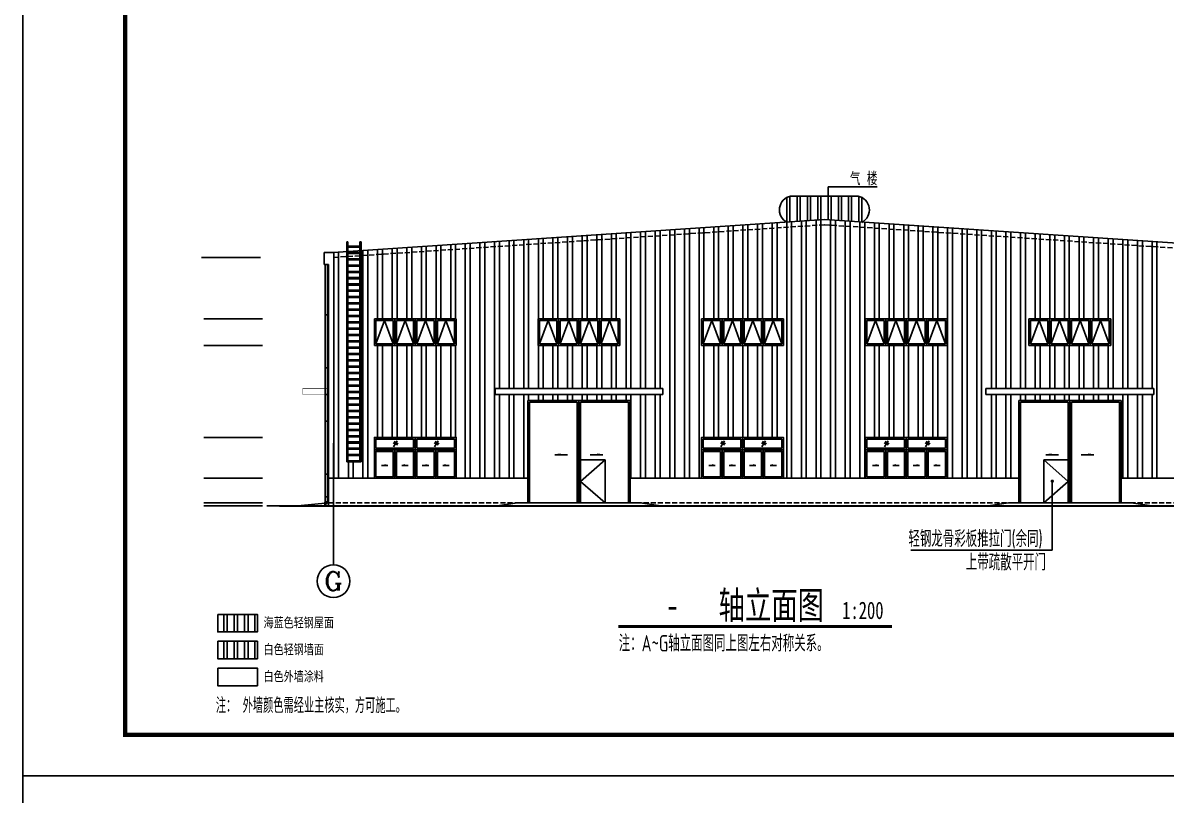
# Model space of a CAD drawing. Extents: x -266287 to 275962, y -324567 to 363765.
# Drawn here: x -220365 to -164476, y -241517 to -203758 of the extents above; entities that cross this region are included whole.
import ezdxf
from ezdxf.enums import TextEntityAlignment as Align

# ---------------------------------------------------------------- set-up
doc = ezdxf.new("R2010")
doc.units = 0
doc.header["$LTSCALE"] = 1000
doc.linetypes.add('DASH', pattern=[0.35, 0.25, -0.1])
doc.layers.get('0').update_dxf_attribs({"linetype": 'CONTINUOUS'})
for name, color, linetype in [('AXIS', 3, 'CONTINUOUS'), ('AXIS_TEXT', 7, 'CONTINUOUS'), ('DIM_ELEV', 3, 'CONTINUOUS'), ('DIM_LEAD', 3, 'CONTINUOUS'), ('DIM_SYMB', 3, 'CONTINUOUS'), ('E_WINDOW', 4, 'CONTINUOUS'), ('Elevation', 41, 'CONTINUOUS'), ('PUB_TEXT', 7, 'CONTINUOUS'), ('PUB_TITLE', 4, 'CONTINUOUS'), ('TK1', 225, 'CONTINUOUS'), ('WALL', 9, 'CONTINUOUS'), ('WINDOW', 4, 'CONTINUOUS'), ('WINDOW_TEXT', 7, 'CONTINUOUS')]:
    doc.layers.add(name, color=color, linetype=linetype)
doc.styles.add('-黑体', font='simhei.ttf', dxfattribs={"width": 0.8})
doc.styles.add('_TCH_AXIS', font='COMPLEX', dxfattribs={"bigfont": 'GBCBIG'})
doc.styles.add('ht', font='simhei.ttf')
doc.styles.get("Standard").update_dxf_attribs({"font": 'tssdeng.shx', "width": 0.7, "bigfont": 'hztxt.shx'})
doc.styles.add('TSSD_Num', font='Tssdeng.shx', dxfattribs={"width": 0.7, "bigfont": 'hztxt.shx'})
doc.styles.add('探索者', font='tssdeng.shx', dxfattribs={"width": 0.7, "bigfont": 'tssdchn.shx'})

msp = doc.modelspace()

# ---------------------------------------------------------------- hatches: boundary and pattern name
at = {"ltscale": 0.5}
h = msp.add_hatch(dxfattribs=at)
h.set_pattern_fill('ANSI32', color=5, scale=106.6664, angle=45, style=0)
h.set_pattern_definition([(90, (301012, -354191.7), (-507.99873, 3e-14), []), (90, (301181.3, -354022.4), (-507.99873, 3e-14), [])])
h.paths.add_polyline_path([(-208900.47048, -232677.82093), (-210833.60965, -232677.82093), (-210833.60965, -233536.13602), (-208900.47048, -233536.13602)])
h = msp.add_hatch(dxfattribs=at)
h.set_pattern_fill('ANSI32', scale=106.6664, angle=45, style=0)
h.set_pattern_definition([(90, (301012, -355503.96), (-507.99873, 3e-14), []), (90, (301181.3, -355334.6), (-507.99873, 3e-14), [])])
h.paths.add_polyline_path([(-208900.47048, -233990.06154), (-210833.60965, -233990.06154), (-210833.60965, -234848.37663), (-208900.47048, -234848.37663)])

# ---------------------------------------------------------------- linework, layer by layer
at = {"color": 3}
for p, q in [((-180994.68297, -211769.94803), (-178594.21423, -211769.94803)), ((-180994.68297, -213106.98669), (-180994.68297, -211769.94803)), ((-204534.6145, -225227.12409), (-204534.6145, -214470.86248)), ((-204534.6145, -214470.86248), (-204479.15132, -214470.86248)), ((-204479.15132, -214470.86248), (-204479.2083, -225227.12409)), ((-203884.6145, -214470.86248), (-203884.6145, -225227.12409)), ((-203884.6145, -214470.86248), (-203834.6145, -214470.86248)), ((-203834.6145, -225227.12409), (-203834.6145, -214470.86248)), ((-203834.6145, -225227.12409), (-203834.6145, -214470.86248))]:
    msp.add_line(p, q, dxfattribs=at)
at = {"color": 146}
for p, q in [((-183010.68297, -213512.38205), (-183010.68297, -212280.98632)), ((-182866.68297, -213501.68898), (-182866.68297, -212232.82955)), ((-182506.68297, -213474.95631), (-182506.68297, -212226.61042)), ((-182362.68297, -213464.26324), (-182362.68297, -212226.61042)), ((-182002.68297, -213437.53056), (-182002.68297, -212226.61042)), ((-181858.68297, -213426.8375), (-181858.68297, -212226.61042)), ((-181498.68297, -213390.68753), (-181498.68297, -212226.61042)), ((-181354.68297, -213381.21385), (-181354.68297, -212217.25977)), ((-180994.68297, -213382.16122), (-180994.68297, -212218.19483)), ((-180850.68297, -213391.6349), (-180850.68297, -212227.54548)), ((-180490.68297, -213402.7273), (-180490.68297, -212226.61042)), ((-180346.68297, -213438.59987), (-180346.68297, -212226.61042)), ((-180001.08297, -213464.26324), (-180001.08297, -212226.61042)), ((-179857.08297, -213474.95631), (-179857.08297, -212226.61042)), ((-179497.08297, -213501.68898), (-179497.08297, -212232.82955)), ((-179353.08297, -213512.38205), (-179353.08297, -212280.98632))]:
    msp.add_line(p, q, dxfattribs=at)
for p, q in [((-205197.04681, -214977.58007), (-181181.88297, -213376.56915)), ((-182782.65422, -226033.24081), (-182782.65422, -213483.28723)), ((-182306.40432, -226033.12808), (-182306.40432, -213451.53724)), ((-182068.27922, -226033.07171), (-182068.27922, -213435.66223)), ((-181592.02932, -226032.95898), (-181592.02932, -213403.91224)), ((-181353.90422, -226032.90261), (-181353.90422, -213388.03723)), ((-157166.71913, -214977.58007), (-181181.88297, -213376.56915)), ((-180877.65432, -226032.78988), (-180877.65432, -213396.85106)), ((-180639.52922, -226032.73352), (-180639.52922, -213412.72606)), ((-180163.27932, -226032.62078), (-180163.27932, -213444.47606)), ((-179925.15422, -226032.56442), (-179925.15422, -213460.35106)), ((-179448.90432, -226032.45169), (-179448.90432, -213492.10106)), ((-190878.90432, -221627.27358), (-190878.90432, -214023.03724)), ((-190640.77922, -221627.27358), (-190640.77922, -214007.16223)), ((-190164.52932, -221627.27358), (-190164.52932, -213975.41224)), ((-189926.40422, -221627.27358), (-189926.40422, -213959.53723)), ((-189450.15432, -221627.27358), (-189450.15432, -213927.78724)), ((-189212.02922, -221627.27358), (-189212.02922, -213911.91223)), ((-188735.77932, -226034.64997), (-188735.77932, -213880.16224)), ((-188497.65422, -226034.5936), (-188497.65422, -213864.28723)), ((-188021.40432, -226034.48087), (-188021.40432, -213832.53724)), ((-187783.27922, -226034.4245), (-187783.27922, -213816.66223)), ((-187307.02932, -226034.31177), (-187307.02932, -213784.91224)), ((-187068.90422, -218227.53976), (-187068.90422, -213769.03723)), ((-186592.65432, -218227.53976), (-186592.65432, -213737.28724)), ((-186354.52922, -218227.53976), (-186354.52922, -213721.41223)), ((-185878.27932, -218227.53976), (-185878.27932, -213689.66224)), ((-185640.15422, -218227.53976), (-185640.15422, -213673.78723)), ((-185163.90432, -218227.53976), (-185163.90432, -213642.03724)), ((-184925.77922, -218227.53976), (-184925.77922, -213626.16223)), ((-184449.52932, -218227.53976), (-184449.52932, -213594.41224)), ((-184211.40422, -218227.53976), (-184211.40422, -213578.53723)), ((-183735.15432, -218227.53976), (-183735.15432, -213546.78724)), ((-183497.02922, -218227.53976), (-183497.02922, -213530.91223)), ((-183020.77932, -226033.29718), (-183020.77932, -213499.16224)), ((-179210.77922, -226032.39532), (-179210.77922, -213507.97606)), ((-178734.52932, -218227.53976), (-178734.52932, -213539.72606)), ((-178496.40422, -218227.53976), (-178496.40422, -213555.60106)), ((-178020.15432, -218227.53976), (-178020.15432, -213587.35106)), ((-177782.02922, -218227.53976), (-177782.02922, -213603.22606)), ((-177305.77932, -218227.53976), (-177305.77932, -213634.97606)), ((-177067.65422, -218227.53976), (-177067.65422, -213650.85106)), ((-176591.40432, -218227.53976), (-176591.40432, -213682.60106)), ((-176353.27922, -218227.53976), (-176353.27922, -213698.47606)), ((-175877.02932, -218227.53976), (-175877.02932, -213730.22606)), ((-175638.90422, -218227.53976), (-175638.90422, -213746.10106)), ((-175162.65432, -226031.43709), (-175162.65432, -213777.85106)), ((-174924.52922, -226031.38073), (-174924.52922, -213793.72606)), ((-174448.27932, -226031.268), (-174448.27932, -213825.47606)), ((-174210.15422, -226031.21163), (-174210.15422, -213841.35106)), ((-173733.90432, -226031.0989), (-173733.90432, -213873.10106)), ((-173495.77922, -226031.04253), (-173495.77922, -213888.97606)), ((-173019.52932, -221627.27358), (-173019.52932, -213920.72606)), ((-172781.40422, -221627.27358), (-172781.40422, -213936.60106)), ((-172305.15432, -221627.27358), (-172305.15432, -213968.35106)), ((-172067.02922, -221627.27358), (-172067.02922, -213984.22606)), ((-171590.77932, -221627.27358), (-171590.77932, -214015.97606)), ((-171352.65422, -221627.27358), (-171352.65422, -214031.85106)), ((-199451.40432, -218227.53976), (-199451.40432, -214594.53724)), ((-199213.27922, -218227.53976), (-199213.27922, -214578.66223)), ((-198737.02932, -226037.01734), (-198737.02932, -214546.91224)), ((-198498.90422, -226036.96098), (-198498.90422, -214531.03723)), ((-198022.65432, -226036.84825), (-198022.65432, -214499.28724)), ((-197784.52922, -226036.79188), (-197784.52922, -214483.41223)), ((-197308.27932, -226036.67915), (-197308.27932, -214451.66224)), ((-197070.15422, -221627.27358), (-197070.15422, -214435.78723)), ((-196593.90432, -221627.27358), (-196593.90432, -214404.03724)), ((-196355.77922, -221627.27358), (-196355.77922, -214388.16223)), ((-195879.52932, -221627.27358), (-195879.52932, -214356.41224)), ((-195641.40422, -221627.27358), (-195641.40422, -214340.53723)), ((-195165.15432, -218227.53976), (-195165.15432, -214308.78724)), ((-194927.02922, -218227.53976), (-194927.02922, -214292.91223)), ((-194450.77932, -218227.53976), (-194450.77932, -214261.16224)), ((-194212.65422, -218227.53976), (-194212.65422, -214245.28723)), ((-193736.40432, -218227.53976), (-193736.40432, -214213.53724)), ((-193498.27922, -218227.53976), (-193498.27922, -214197.66223)), ((-193022.02932, -218227.53976), (-193022.02932, -214165.91224)), ((-192783.90422, -218227.53976), (-192783.90422, -214150.03723)), ((-192307.65432, -218227.53976), (-192307.65432, -214118.28724)), ((-192069.52922, -218227.53976), (-192069.52922, -214102.41223)), ((-191593.27932, -218227.53976), (-191593.27932, -214070.66224)), ((-191355.15422, -218227.53976), (-191355.15422, -214054.78723)), ((-170876.40432, -218227.53976), (-170876.40432, -214063.60106)), ((-170638.27922, -218227.53976), (-170638.27922, -214079.47606)), ((-170162.02932, -218227.53976), (-170162.02932, -214111.22606)), ((-169923.90422, -218227.53976), (-169923.90422, -214127.10106)), ((-169447.65432, -218227.53976), (-169447.65432, -214158.85106)), ((-169209.52922, -218227.53976), (-169209.52922, -214174.72606)), ((-168733.27932, -218227.53976), (-168733.27932, -214206.47606)), ((-168495.15422, -218227.53976), (-168495.15422, -214222.35106)), ((-168018.90432, -218227.53976), (-168018.90432, -214254.10106)), ((-167780.77922, -218227.53976), (-167780.77922, -214269.97606)), ((-167304.52932, -218227.53976), (-167304.52932, -214301.72606)), ((-167066.40422, -221627.27358), (-167066.40422, -214317.60106)), ((-166590.15432, -221627.27358), (-166590.15432, -214349.35106)), ((-166352.02922, -221627.27358), (-166352.02922, -214365.22606)), ((-165875.77932, -221627.27358), (-165875.77932, -214396.97606)), ((-165637.65422, -221627.27358), (-165637.65422, -214412.85106)), ((-165161.40432, -221627.27358), (-165161.40432, -214444.60106)), ((-164923.27922, -226029.01335), (-164923.27922, -214460.47606)), ((-205631.88297, -215577.12409), (-205631.88297, -214977.58007)), ((-205631.88297, -214977.58007), (-205197.04681, -214977.58007)), ((-205166.40432, -226038.53923), (-205166.40432, -214975.53724)), ((-204928.27922, -226038.48287), (-204928.27922, -214959.66223)), ((-203737.65432, -226038.20103), (-203737.65432, -214880.28724)), ((-203499.52922, -226038.14467), (-203499.52922, -214864.41223)), ((-203023.27932, -218227.53976), (-203023.27932, -214832.66224)), ((-202785.15422, -218227.53976), (-202785.15422, -214816.78723)), ((-202308.90432, -218227.53976), (-202308.90432, -214785.03724)), ((-202070.77922, -218227.53976), (-202070.77922, -214769.16223)), ((-201594.52932, -218227.53976), (-201594.52932, -214737.41224)), ((-201356.40422, -218227.53976), (-201356.40422, -214721.53723)), ((-200880.15432, -218227.53976), (-200880.15432, -214689.78724)), ((-200642.02922, -218227.53976), (-200642.02922, -214673.91223)), ((-200165.77932, -218227.53976), (-200165.77932, -214642.16224)), ((-199927.65422, -218227.53976), (-199927.65422, -214626.28723)), ((-205631.88297, -215577.12409), (-205421.88297, -215577.12409)), ((-205421.88297, -227377.12409), (-205421.88297, -215577.12409)), ((-203101.88297, -219447.53976), (-202681.88297, -218307.53976)), ((-202681.88297, -218307.53976), (-202261.88297, -219447.53976)), ((-202101.88297, -219447.53976), (-201681.88297, -218307.53976)), ((-201681.88297, -218307.53976), (-201261.88297, -219447.53976)), ((-201101.88297, -219447.53976), (-200681.88297, -218307.53976)), ((-200681.88297, -218307.53976), (-200261.88297, -219447.53976)), ((-200101.88297, -219447.53976), (-199681.88297, -218307.53976)), ((-199681.88297, -218307.53976), (-199261.88297, -219447.53976)), ((-195101.88297, -219447.53976), (-194681.88297, -218307.53976)), ((-194681.88297, -218307.53976), (-194261.88297, -219447.53976)), ((-194101.88297, -219447.53976), (-193681.88297, -218307.53976)), ((-193681.88297, -218307.53976), (-193261.88297, -219447.53976)), ((-193101.88297, -219447.53976), (-192681.88297, -218307.53976)), ((-192681.88297, -218307.53976), (-192261.88297, -219447.53976)), ((-192101.88297, -219447.53976), (-191681.88297, -218307.53976)), ((-191681.88297, -218307.53976), (-191261.88297, -219447.53976)), ((-187101.88297, -219447.53976), (-186681.88297, -218307.53976)), ((-186681.88297, -218307.53976), (-186261.88297, -219447.53976)), ((-186101.88297, -219447.53976), (-185681.88297, -218307.53976)), ((-185681.88297, -218307.53976), (-185261.88297, -219447.53976)), ((-185101.88297, -219447.53976), (-184681.88297, -218307.53976)), ((-184681.88297, -218307.53976), (-184261.88297, -219447.53976)), ((-184101.88297, -219447.53976), (-183681.88297, -218307.53976)), ((-183681.88297, -218307.53976), (-183261.88297, -219447.53976)), ((-179101.88297, -219447.53976), (-178681.88297, -218307.53976)), ((-178681.88297, -218307.53976), (-178261.88297, -219447.53976)), ((-178101.88297, -219447.53976), (-177681.88297, -218307.53976)), ((-177681.88297, -218307.53976), (-177261.88297, -219447.53976)), ((-177101.88297, -219447.53976), (-176681.88297, -218307.53976)), ((-176681.88297, -218307.53976), (-176261.88297, -219447.53976)), ((-176101.88297, -219447.53976), (-175681.88297, -218307.53976)), ((-175681.88297, -218307.53976), (-175261.88297, -219447.53976)), ((-170681.88297, -218307.53976), (-171101.88297, -219447.53976)), ((-170261.88297, -219447.53976), (-170681.88297, -218307.53976)), ((-169681.88297, -218307.53976), (-170101.88297, -219447.53976)), ((-169261.88297, -219447.53976), (-169681.88297, -218307.53976)), ((-168681.88297, -218307.53976), (-169101.88297, -219447.53976)), ((-168261.88297, -219447.53976), (-168681.88297, -218307.53976)), ((-167681.88297, -218307.53976), (-168101.88297, -219447.53976)), ((-167261.88297, -219447.53976), (-167681.88297, -218307.53976)), ((-203023.27932, -224027.12425), (-203023.27932, -219527.53976)), ((-202785.15422, -224027.12425), (-202785.15422, -219527.53976)), ((-202308.90432, -224027.12425), (-202308.90432, -219527.53976)), ((-202070.77922, -224027.12425), (-202070.77922, -219527.53976)), ((-201594.52932, -224027.12425), (-201594.52932, -219527.53976)), ((-201356.40422, -224027.12425), (-201356.40422, -219527.53976)), ((-200880.15432, -224027.12425), (-200880.15432, -219527.53976)), ((-200642.02922, -224027.12425), (-200642.02922, -219527.53976)), ((-200165.77932, -224027.12425), (-200165.77932, -219527.53976)), ((-199927.65422, -224027.12425), (-199927.65422, -219527.53976)), ((-199451.40432, -224027.12425), (-199451.40432, -219527.53976)), ((-199213.27922, -224027.12425), (-199213.27922, -219527.53976)), ((-195165.15432, -221627.27358), (-195165.15432, -219527.53976)), ((-194927.02922, -221627.27358), (-194927.02922, -219527.53976)), ((-194450.77932, -221627.27358), (-194450.77932, -219527.53976)), ((-194212.65422, -221627.27358), (-194212.65422, -219527.53976)), ((-193736.40432, -221627.27358), (-193736.40432, -219527.53976)), ((-193498.27922, -221627.27358), (-193498.27922, -219527.53976)), ((-193022.02932, -221627.27358), (-193022.02932, -219527.53976)), ((-192783.90422, -221627.27358), (-192783.90422, -219527.53976)), ((-192307.65432, -221627.27358), (-192307.65432, -219527.53976)), ((-192069.52922, -221627.27358), (-192069.52922, -219527.53976)), ((-191593.27932, -221627.27358), (-191593.27932, -219527.53976)), ((-191355.15422, -221627.27358), (-191355.15422, -219527.53976)), ((-187068.90422, -224027.12425), (-187068.90422, -219527.53976)), ((-186592.65432, -224027.12425), (-186592.65432, -219527.53976)), ((-186354.52922, -224027.12425), (-186354.52922, -219527.53976)), ((-185878.27932, -224027.12425), (-185878.27932, -219527.53976)), ((-185640.15422, -224027.12425), (-185640.15422, -219527.53976)), ((-185163.90432, -224027.12425), (-185163.90432, -219527.53976)), ((-184925.77922, -224027.12425), (-184925.77922, -219527.53976)), ((-184449.52932, -224027.12425), (-184449.52932, -219527.53976)), ((-184211.40422, -224027.12425), (-184211.40422, -219527.53976)), ((-183735.15432, -224027.12425), (-183735.15432, -219527.53976)), ((-183497.02922, -224027.12425), (-183497.02922, -219527.53976)), ((-178734.52932, -224027.12425), (-178734.52932, -219527.53976)), ((-178496.40422, -224027.12425), (-178496.40422, -219527.53976)), ((-178020.15432, -224027.12425), (-178020.15432, -219527.53976)), ((-177782.02922, -224027.12425), (-177782.02922, -219527.53976)), ((-177305.77932, -224027.12425), (-177305.77932, -219527.53976)), ((-177067.65422, -224027.12425), (-177067.65422, -219527.53976)), ((-176591.40432, -224027.12425), (-176591.40432, -219527.53976)), ((-176353.27922, -224027.12425), (-176353.27922, -219527.53976)), ((-175877.02932, -224027.12425), (-175877.02932, -219527.53976)), ((-175638.90422, -224027.12425), (-175638.90422, -219527.53976)), ((-170876.40432, -221627.27358), (-170876.40432, -219527.53976)), ((-170638.27922, -221627.27358), (-170638.27922, -219527.53976)), ((-170162.02932, -221627.27358), (-170162.02932, -219527.53976)), ((-169923.90422, -221627.27358), (-169923.90422, -219527.53976)), ((-169447.65432, -221627.27358), (-169447.65432, -219527.53976)), ((-169209.52922, -221627.27358), (-169209.52922, -219527.53976)), ((-168733.27932, -221627.27358), (-168733.27932, -219527.53976)), ((-168495.15422, -221627.27358), (-168495.15422, -219527.53976)), ((-168018.90432, -221627.27358), (-168018.90432, -219527.53976)), ((-167780.77922, -221627.27358), (-167780.77922, -219527.53976)), ((-167304.52932, -221627.27358), (-167304.52932, -219527.53976)), ((-197070.15422, -226036.62278), (-197070.15422, -221927.27358)), ((-196593.90432, -226036.51005), (-196593.90432, -221927.27358)), ((-196355.77922, -226036.45368), (-196355.77922, -221927.27358)), ((-195879.52932, -226036.34095), (-195879.52932, -221927.27358)), ((-195641.40422, -222227.12358), (-195641.40422, -221927.27358)), ((-195165.15432, -222227.12358), (-195165.15432, -221927.27358)), ((-194927.02922, -222227.12358), (-194927.02922, -221927.27358)), ((-194450.77932, -222227.12358), (-194450.77932, -221927.27358)), ((-194212.65422, -222227.12358), (-194212.65422, -221927.27358)), ((-193736.40432, -222227.12358), (-193736.40432, -221927.27358)), ((-193498.27922, -222227.12358), (-193498.27922, -221927.27358)), ((-193022.02932, -222227.12358), (-193022.02932, -221927.27358)), ((-192783.90422, -222227.12358), (-192783.90422, -221927.27358)), ((-192307.65432, -222227.12358), (-192307.65432, -221927.27358)), ((-192069.52922, -222227.12358), (-192069.52922, -221927.27358)), ((-191593.27932, -222227.12358), (-191593.27932, -221927.27358)), ((-191355.15422, -222227.12358), (-191355.15422, -221927.27358)), ((-190878.90432, -222227.12358), (-190878.90432, -221927.27358)), ((-190640.77922, -226035.1009), (-190640.77922, -221927.27358)), ((-190164.52932, -226034.98816), (-190164.52932, -221927.27358)), ((-189926.40422, -226034.9318), (-189926.40422, -221927.27358)), ((-189450.15432, -226034.81906), (-189450.15432, -221927.27358)), ((-189212.02922, -226034.7627), (-189212.02922, -221927.27358)), ((-173019.52932, -226030.9298), (-173019.52932, -221927.27358)), ((-172781.40422, -226030.87343), (-172781.40422, -221927.27358)), ((-172305.15432, -226030.7607), (-172305.15432, -221927.27358)), ((-172067.02922, -226030.70433), (-172067.02922, -221927.27358)), ((-171590.77932, -222227.12358), (-171590.77932, -221927.27358)), ((-171352.65422, -222227.12358), (-171352.65422, -221927.27358)), ((-170876.40432, -222227.12358), (-170876.40432, -221927.27358)), ((-170638.27922, -222227.12358), (-170638.27922, -221927.27358)), ((-170162.02932, -222227.12358), (-170162.02932, -221927.27358)), ((-169923.90422, -222227.12358), (-169923.90422, -221927.27358)), ((-169447.65432, -222227.12358), (-169447.65432, -221927.27358)), ((-169209.52922, -222227.12358), (-169209.52922, -221927.27358)), ((-168733.27932, -222227.12358), (-168733.27932, -221927.27358)), ((-168495.15422, -222227.12358), (-168495.15422, -221927.27358)), ((-168018.90432, -222227.12358), (-168018.90432, -221927.27358)), ((-167780.77922, -222227.12358), (-167780.77922, -221927.27358)), ((-167304.52932, -222227.12358), (-167304.52932, -221927.27358)), ((-167066.40422, -222227.12358), (-167066.40422, -221927.27358)), ((-166590.15432, -226029.40791), (-166590.15432, -221927.27358)), ((-166352.02922, -226029.35155), (-166352.02922, -221927.27358)), ((-165875.77932, -226029.23881), (-165875.77932, -221927.27358)), ((-165637.65422, -226029.18245), (-165637.65422, -221927.27358)), ((-165161.40432, -226029.06972), (-165161.40432, -221927.27358)), ((-203834.6145, -225227.12409), (-204534.6145, -225227.12409)), ((-204452.02932, -226038.37013), (-204452.02932, -225227.12409)), ((-204213.90422, -226038.31377), (-204213.90422, -225227.12409)), ((-205421.88297, -226027.12409), (-195681.88297, -226027.12409)), ((-203023.27932, -226038.03194), (-203023.27932, -226027.12409)), ((-202785.15422, -226037.97557), (-202785.15422, -226027.12409)), ((-202308.90432, -226037.86284), (-202308.90432, -226027.12409)), ((-202070.77922, -226037.80647), (-202070.77922, -226027.12409)), ((-201594.52932, -226037.69374), (-201594.52932, -226027.12409)), ((-201356.40422, -226037.63737), (-201356.40422, -226027.12409)), ((-200880.15432, -226037.52464), (-200880.15432, -226027.12409)), ((-200642.02922, -226037.46827), (-200642.02922, -226027.12409)), ((-200165.77932, -226037.35554), (-200165.77932, -226027.12409)), ((-199927.65422, -226037.29918), (-199927.65422, -226027.12409)), ((-199451.40432, -226037.18644), (-199451.40432, -226027.12409)), ((-199213.27922, -226037.13008), (-199213.27922, -226027.12409)), ((-190681.88297, -226027.12409), (-171681.88297, -226027.12409)), ((-187068.90422, -226034.2554), (-187068.90422, -226027.12409)), ((-186592.65432, -226034.14267), (-186592.65432, -226027.12409)), ((-186354.52922, -226034.0863), (-186354.52922, -226027.12409)), ((-185878.27932, -226033.97357), (-185878.27932, -226027.12409)), ((-185640.15422, -226033.91721), (-185640.15422, -226027.12409)), ((-185163.90432, -226033.80447), (-185163.90432, -226027.12409)), ((-184925.77922, -226033.74811), (-184925.77922, -226027.12409)), ((-184449.52932, -226033.63537), (-184449.52932, -226027.12409)), ((-184211.40422, -226033.57901), (-184211.40422, -226027.12409)), ((-183735.15432, -226033.46628), (-183735.15432, -226027.12409)), ((-183497.02922, -226033.40991), (-183497.02922, -226027.12409)), ((-178734.52932, -226032.28259), (-178734.52932, -226027.12409)), ((-178496.40422, -226032.22622), (-178496.40422, -226027.12409)), ((-178020.15432, -226032.11349), (-178020.15432, -226027.12409)), ((-177782.02922, -226032.05712), (-177782.02922, -226027.12409)), ((-177305.77932, -226031.94439), (-177305.77932, -226027.12409)), ((-177067.65422, -226031.88802), (-177067.65422, -226027.12409)), ((-176591.40432, -226031.77529), (-176591.40432, -226027.12409)), ((-176353.27922, -226031.71893), (-176353.27922, -226027.12409)), ((-175877.02932, -226031.60619), (-175877.02932, -226027.12409)), ((-175638.90422, -226031.54983), (-175638.90422, -226027.12409)), ((-166681.88297, -226027.12409), (-156941.88297, -226027.12409)), ((-208431.54988, -227377.12409), (-154999.71619, -227377.12409)), ((-205421.88297, -227227.12409), (-206921.88297, -227377.12409)), ((-196181.88297, -227227.12409), (-197181.88297, -227377.12409)), ((-196181.88297, -227227.12409), (-190181.88297, -227227.12409)), ((-190181.88297, -227227.12409), (-189181.88297, -227377.12409)), ((-172181.88297, -227227.12409), (-173181.88297, -227377.12409)), ((-166181.88297, -227227.12409), (-172181.88297, -227227.12409)), ((-166181.88297, -227227.12409), (-165181.88297, -227377.12409))]:
    msp.add_line(p, q)
at = {"linetype": 'DASH'}
for p, q in [((-205181.88297, -215227.12409), (-181181.88297, -213627.12409)), ((-157181.88297, -215227.12409), (-181181.88297, -213627.12409)), ((-205421.88297, -227227.12409), (-156941.88297, -227227.12409))]:
    msp.add_line(p, q, dxfattribs=at)
at = {"const_width": 20}
for points in [[(-181181.88297, -212226.61042), (-182831.88297, -212226.61042, 0.6881518698), (-183033.41684, -213500.00474, 0.1312642416)], [(-181181.88297, -212226.61042), (-179531.88297, -212226.61042, -0.6881518698), (-179330.3491, -213500.00474, -0.1312642416)]]:
    msp.add_lwpolyline(points, format="xyb", dxfattribs=at)
for points, const_width in [([(-205421.88297, -227377.12409), (-205421.88297, -215577.12409), (-205631.88297, -215577.12409), (-205631.88297, -214977.58007), (-205197.04681, -214977.58007), (-181181.88297, -213376.56915), (-157166.71913, -214977.58007), (-156731.88297, -214977.58007), (-156731.88297, -215577.12409), (-156941.88297, -215577.12409), (-156941.88297, -227377.12409)], 20), ([(-205421.88297, -221627.27358), (-206681.88297, -221627.27358), (-206681.88297, -221927.27358)], 20), ([(-197281.88297, -221927.27358), (-189081.88297, -221927.27358), (-189081.88297, -221627.27358), (-197281.88297, -221627.27358), (-197281.88297, -221927.27358)], 20), ([(-165081.88297, -221927.27358), (-173281.88297, -221927.27358), (-173281.88297, -221627.27358), (-165081.88297, -221627.27358), (-165081.88297, -221927.27358)], 20), ([(-206681.88297, -221927.27358), (-205421.88297, -221927.27358)], 20), ([(-205421.88297, -226027.12409), (-195681.88297, -226027.12409)], 20), ([(-190681.88297, -226027.12409), (-171681.88297, -226027.12409)], 20), ([(-166681.88297, -226027.12409), (-156941.88297, -226027.12409)], 20), ([(-207820.87594, -227377.12409), (-154999.71619, -227377.12409)], 100)]:
    msp.add_lwpolyline(points, dxfattribs=dict(const_width=const_width))
at = {"color": 3, "const_width": 50}
msp.add_lwpolyline([(-181019.68297, -213106.98669, 1), (-180969.68297, -213106.98669, 1)], format="xyb", close=True, dxfattribs=at)
at = {"color": 3}
for points in [[(-204479.40141, -214720.92051), (-203884.6145, -214720.92051), (-203884.6145, -214670.92051), (-204479.43266, -214670.92051)], [(-204479.40141, -215029.9265), (-203884.6145, -215029.9265), (-203884.6145, -214979.9265), (-204479.43266, -214979.9265)], [(-204479.40141, -215338.93248), (-203884.6145, -215338.93248), (-203884.6145, -215288.93248), (-204479.43266, -215288.93248)], [(-204479.40141, -215647.93847), (-203884.6145, -215647.93847), (-203884.6145, -215597.93847), (-204479.43266, -215597.93847)], [(-204479.40141, -215956.94446), (-203884.6145, -215956.94446), (-203884.6145, -215906.94446), (-204479.43266, -215906.94446)], [(-204479.40141, -216265.95045), (-203884.6145, -216265.95045), (-203884.6145, -216215.95045), (-204479.43266, -216215.95045)], [(-204479.40141, -216574.95643), (-203884.6145, -216574.95643), (-203884.6145, -216524.95643), (-204479.43266, -216524.95643)], [(-204479.40141, -216883.96242), (-203884.6145, -216883.96242), (-203884.6145, -216833.96242), (-204479.43266, -216833.96242)], [(-204479.40141, -217192.96841), (-203884.6145, -217192.96841), (-203884.6145, -217142.96841), (-204479.43266, -217142.96841)], [(-204479.40141, -217501.9744), (-203884.6145, -217501.9744), (-203884.6145, -217451.9744), (-204479.43266, -217451.9744)], [(-204479.40141, -217810.98038), (-203884.6145, -217810.98038), (-203884.6145, -217760.98038), (-204479.43266, -217760.98038)], [(-204479.40141, -218119.98637), (-203884.6145, -218119.98637), (-203884.6145, -218069.98637), (-204479.43266, -218069.98637)], [(-204479.40141, -218428.99236), (-203884.6145, -218428.99236), (-203884.6145, -218378.99236), (-204479.43266, -218378.99236)], [(-204479.40141, -218737.99835), (-203884.6145, -218737.99835), (-203884.6145, -218687.99835), (-204479.43266, -218687.99835)], [(-204479.40141, -219047.00433), (-203884.6145, -219047.00433), (-203884.6145, -218997.00433), (-204479.43266, -218997.00433)], [(-204479.40141, -219356.01032), (-203884.6145, -219356.01032), (-203884.6145, -219306.01032), (-204479.43266, -219306.01032)], [(-204479.40141, -219665.01631), (-203884.6145, -219665.01631), (-203884.6145, -219615.01631), (-204479.43266, -219615.01631)], [(-204479.40141, -219974.0223), (-203884.6145, -219974.0223), (-203884.6145, -219924.0223), (-204479.43266, -219924.0223)], [(-204479.40141, -220283.02829), (-203884.6145, -220283.02829), (-203884.6145, -220233.02829), (-204479.43266, -220233.02829)], [(-204479.40141, -220592.03427), (-203884.6145, -220592.03427), (-203884.6145, -220542.03427), (-204479.43266, -220542.03427)], [(-204479.40141, -220901.04026), (-203884.6145, -220901.04026), (-203884.6145, -220851.04026), (-204479.43266, -220851.04026)], [(-204479.40141, -221210.04625), (-203884.6145, -221210.04625), (-203884.6145, -221160.04625), (-204479.43266, -221160.04625)], [(-204479.40141, -221519.05224), (-203884.6145, -221519.05224), (-203884.6145, -221469.05224), (-204479.43266, -221469.05224)], [(-204479.40141, -221828.05822), (-203884.6145, -221828.05822), (-203884.6145, -221778.05822), (-204479.43266, -221778.05822)], [(-204479.40141, -222137.06421), (-203884.6145, -222137.06421), (-203884.6145, -222087.06421), (-204479.43266, -222087.06421)], [(-204479.40141, -222446.0702), (-203884.6145, -222446.0702), (-203884.6145, -222396.0702), (-204479.43266, -222396.0702)], [(-204479.40141, -222755.07619), (-203884.6145, -222755.07619), (-203884.6145, -222705.07619), (-204479.43266, -222705.07619)], [(-204479.40141, -223064.08217), (-203884.6145, -223064.08217), (-203884.6145, -223014.08217), (-204479.43266, -223014.08217)], [(-204479.40141, -223373.08816), (-203884.6145, -223373.08816), (-203884.6145, -223323.08816), (-204479.43266, -223323.08816)], [(-204479.40141, -223682.09415), (-203884.6145, -223682.09415), (-203884.6145, -223632.09415), (-204479.43266, -223632.09415)], [(-204479.40141, -223991.10014), (-203884.6145, -223991.10014), (-203884.6145, -223941.10014), (-204479.43266, -223941.10014)], [(-204479.40141, -224300.10612), (-203884.6145, -224300.10612), (-203884.6145, -224250.10612), (-204479.43266, -224250.10612)], [(-204479.40141, -224609.11211), (-203884.6145, -224609.11211), (-203884.6145, -224559.11211), (-204479.43266, -224559.11211)], [(-204479.40141, -224918.1181), (-203884.6145, -224918.1181), (-203884.6145, -224868.1181), (-204479.43266, -224868.1181)], [(-204479.15143, -225227.12409), (-203884.6145, -225227.12409), (-203884.6145, -225177.12409), (-204479.18268, -225177.12409)]]:
    msp.add_lwpolyline(points, close=True, dxfattribs=at)
at = {"layer": 'AXIS'}
for p, q in [((-205587.28347, -227180.456), (-205587.32577, -215577.12409)), ((-205477.29387, -227180.45476), (-205477.38378, -215577.12409)), ((-205587.28287, -218030.57263), (-205421.88297, -218030.57263)), ((-205587.23624, -220630.84147), (-205421.88297, -220630.84147)), ((-205587.23624, -221930.9759), (-205421.88297, -221930.9759)), ((-205587.18962, -223231.11032), (-205421.83634, -223231.11032)), ((-205181.88297, -224311.66158), (-205181.88297, -230255.01623)), ((-205587.14299, -225831.37916), (-205421.78971, -225831.37916)), ((-205640.38297, -227291.68436), (-205587.28287, -227180.45475)), ((-205640.29873, -227291.50791), (-205530.30973, -227291.50791)), ((-205587.28287, -227292.54928), (-205587.28288, -227291.50791)), ((-205587.28287, -226932.45475), (-205421.88297, -226932.45475)), ((-205587.28287, -227180.45475), (-205477.29327, -227180.45351)), ((-205530.39337, -227291.68312), (-205477.29327, -227180.45351))]:
    msp.add_line(p, q, dxfattribs=at)
msp.add_circle((-205181.88297, -231055.01623), 800, dxfattribs=at)
at = {"layer": 'DIM_ELEV'}
for p, q in [((-208755.90067, -215227.27358), (-211633.03622, -215227.27358)), ((-208644.17315, -218227.53976), (-211521.3087, -218227.53976)), ((-208644.17315, -219527.53976), (-211521.3087, -219527.53976)), ((-208644.17315, -224027.12425), (-211521.3087, -224027.12425)), ((-208644.17315, -226027.12409), (-211521.3087, -226027.12409)), ((-208644.17315, -227227.27358), (-211521.3087, -227227.27358)), ((-208644.17315, -227377.12409), (-211521.3087, -227377.12409))]:
    msp.add_line(p, q, dxfattribs=at)
at = {"layer": 'DIM_LEAD'}
for p, q in [((-170041.48553, -226165.08021), (-170041.70938, -229540.69925)), ((-170041.70938, -229540.69925), (-176951.54901, -229540.69925))]:
    msp.add_line(p, q, dxfattribs=at)
at = {"layer": 'DIM_LEAD', "const_width": 80}
msp.add_lwpolyline([(-170041.48309, -226125.08021, -1), (-170041.48797, -226205.08021, -1)], format="xyb", close=True, dxfattribs=at)
at = {"layer": 'DIM_SYMB', "const_width": 140}
msp.add_lwpolyline([(-191253.33124, -233274.15479), (-177869.95209, -233274.15479)], dxfattribs=at)
at = {"layer": 'E_WINDOW', "linetype": 'Continuous'}
for p, q in [((-203181.88297, -218227.53976), (-199181.88297, -218227.53976)), ((-203181.88297, -218227.53976), (-203181.88297, -219527.53976)), ((-202181.88297, -219527.53976), (-202181.88297, -218227.53976)), ((-201181.88297, -219527.53976), (-201181.88297, -218227.53976)), ((-200181.88297, -219527.53976), (-200181.88297, -218227.53976)), ((-199181.88297, -219527.53976), (-199181.88297, -218227.53976)), ((-199181.88297, -218227.53976), (-199181.88297, -219527.53976)), ((-195181.88297, -218227.53976), (-191181.88297, -218227.53976)), ((-195181.88297, -218227.53976), (-195181.88297, -219527.53976)), ((-194181.88297, -219527.53976), (-194181.88297, -218227.53976)), ((-193181.88297, -219527.53976), (-193181.88297, -218227.53976)), ((-192181.88297, -219527.53976), (-192181.88297, -218227.53976)), ((-191181.88297, -219527.53976), (-191181.88297, -218227.53976)), ((-191181.88297, -218227.53976), (-191181.88297, -219527.53976)), ((-187181.88297, -218227.53976), (-183181.88297, -218227.53976)), ((-187181.88297, -218227.53976), (-187181.88297, -219527.53976)), ((-186181.88297, -219527.53976), (-186181.88297, -218227.53976)), ((-185181.88297, -219527.53976), (-185181.88297, -218227.53976)), ((-184181.88297, -219527.53976), (-184181.88297, -218227.53976)), ((-183181.88297, -219527.53976), (-183181.88297, -218227.53976)), ((-183181.88297, -218227.53976), (-183181.88297, -219527.53976)), ((-179181.88297, -218227.53976), (-175181.88297, -218227.53976)), ((-179181.88297, -218227.53976), (-179181.88297, -219527.53976)), ((-178181.88297, -219527.53976), (-178181.88297, -218227.53976)), ((-177181.88297, -219527.53976), (-177181.88297, -218227.53976)), ((-176181.88297, -219527.53976), (-176181.88297, -218227.53976)), ((-175181.88297, -219527.53976), (-175181.88297, -218227.53976)), ((-175181.88297, -218227.53976), (-175181.88297, -219527.53976)), ((-167181.88297, -218227.53976), (-171181.88297, -218227.53976)), ((-171181.88297, -219527.53976), (-171181.88297, -218227.53976)), ((-171181.88297, -218227.53976), (-171181.88297, -219527.53976)), ((-170181.88297, -219527.53976), (-170181.88297, -218227.53976)), ((-169181.88297, -219527.53976), (-169181.88297, -218227.53976)), ((-168181.88297, -219527.53976), (-168181.88297, -218227.53976)), ((-167181.88297, -218227.53976), (-167181.88297, -219527.53976)), ((-203181.88297, -219527.53976), (-199181.88297, -219527.53976)), ((-195181.88297, -219527.53976), (-191181.88297, -219527.53976)), ((-187181.88297, -219527.53976), (-183181.88297, -219527.53976)), ((-179181.88297, -219527.53976), (-175181.88297, -219527.53976)), ((-167181.88297, -219527.53976), (-171181.88297, -219527.53976)), ((-195681.88297, -222227.12358), (-190681.88297, -222227.12358)), ((-195681.88297, -222227.12358), (-195681.88297, -227227.12409)), ((-195601.88297, -222307.12342), (-195601.88297, -227227.12409)), ((-195601.88297, -222307.12342), (-193261.88297, -222307.12342)), ((-193261.88297, -222307.12342), (-193261.88297, -227227.12409)), ((-193181.88297, -222227.12358), (-193181.88297, -227227.12409)), ((-193101.88297, -222307.12342), (-190761.88297, -222307.12342)), ((-193101.88297, -222307.12342), (-193101.88297, -227227.12409)), ((-190761.88297, -222307.12342), (-190761.88297, -227227.12409)), ((-190681.88297, -222227.12358), (-190681.88297, -227227.12409)), ((-166681.88297, -222227.12358), (-171681.88297, -222227.12358)), ((-171681.88297, -222227.12358), (-171681.88297, -227227.12409)), ((-169261.88297, -222307.12342), (-171601.88297, -222307.12342)), ((-171601.88297, -222307.12342), (-171601.88297, -227227.12409)), ((-169261.88297, -222307.12342), (-169261.88297, -227227.12409)), ((-169181.88297, -222227.12358), (-169181.88297, -227227.12409)), ((-166761.88297, -222307.12342), (-169101.88297, -222307.12342)), ((-169101.88297, -222307.12342), (-169101.88297, -227227.12409)), ((-166761.88297, -222307.12342), (-166761.88297, -227227.12409)), ((-166681.88297, -222227.12358), (-166681.88297, -227227.12409)), ((-201181.88297, -224027.12425), (-201181.88297, -226027.12409)), ((-185181.88297, -224027.12425), (-185181.88297, -226027.12409)), ((-177181.88297, -224027.12425), (-177181.88297, -226027.12409)), ((-203181.88297, -224627.12409), (-199181.88297, -224627.12409)), ((-202239.11284, -224335.39243), (-202162.6421, -224208.39665)), ((-202238.79414, -224486.90956), (-202063.80028, -224186.59939)), ((-202181.88297, -226027.12409), (-202181.88297, -224627.12409)), ((-202106.81585, -224412.48326), (-202034.03138, -224283.33946)), ((-200239.11284, -224335.39243), (-200162.6421, -224208.39665)), ((-200238.79414, -224486.90956), (-200063.80028, -224186.59939)), ((-200181.88297, -226027.12409), (-200181.88297, -224627.12409)), ((-200106.81585, -224412.48326), (-200034.03138, -224283.33946)), ((-187181.88297, -224627.12409), (-183181.88297, -224627.12409)), ((-186239.11284, -224335.39243), (-186162.6421, -224208.39665)), ((-186238.79414, -224486.90956), (-186063.80028, -224186.59939)), ((-186181.88297, -226027.12409), (-186181.88297, -224627.12409)), ((-186106.81585, -224412.48326), (-186034.03138, -224283.33946)), ((-184239.11284, -224335.39243), (-184162.6421, -224208.39665)), ((-184238.79414, -224486.90956), (-184063.80028, -224186.59939)), ((-184181.88297, -226027.12409), (-184181.88297, -224627.12409)), ((-184106.81585, -224412.48326), (-184034.03138, -224283.33946)), ((-179181.88297, -224627.12409), (-175181.88297, -224627.12409)), ((-178239.11284, -224335.39243), (-178162.6421, -224208.39665)), ((-178238.79414, -224486.90956), (-178063.80028, -224186.59939)), ((-178181.88297, -226027.12409), (-178181.88297, -224627.12409)), ((-178106.81585, -224412.48326), (-178034.03138, -224283.33946)), ((-176239.11284, -224335.39243), (-176162.6421, -224208.39665)), ((-176238.79414, -224486.90956), (-176063.80028, -224186.59939)), ((-176181.88297, -226027.12409), (-176181.88297, -224627.12409)), ((-176106.81585, -224412.48326), (-176034.03138, -224283.33946)), ((-194358.04246, -224885.94844), (-194075.46523, -224839.19249)), ((-194358.04246, -224885.94844), (-193735.78125, -224885.94844)), ((-193101.88297, -225127.12409), (-193101.88297, -227227.12409)), ((-193101.88297, -225127.12409), (-191901.88297, -225127.12409)), ((-191901.88297, -225127.12409), (-193101.88297, -226177.12409)), ((-192005.72348, -224885.94844), (-192627.98469, -224885.94844)), ((-192005.72348, -224885.94844), (-192288.30071, -224839.19249)), ((-191901.88297, -225127.12409), (-191901.88297, -227227.12409)), ((-170461.88297, -225127.12409), (-170461.88297, -227227.12409)), ((-169261.88297, -225127.12409), (-170461.88297, -225127.12409)), ((-170461.88297, -225127.12409), (-169261.88297, -226177.12409)), ((-170358.04246, -224885.94844), (-170075.46523, -224839.19249)), ((-170358.04246, -224885.94844), (-169735.78125, -224885.94844)), ((-169261.88297, -225127.12409), (-169261.88297, -227227.12409)), ((-168005.72348, -224885.94844), (-168627.98469, -224885.94844)), ((-168005.72348, -224885.94844), (-168288.30071, -224839.19249)), ((-202526.31767, -225395.95766), (-202837.44827, -225395.95766)), ((-202526.31767, -225395.95766), (-202667.60628, -225372.57969)), ((-201837.44827, -225395.95766), (-201696.15966, -225372.57969)), ((-201837.44827, -225395.95766), (-201526.31767, -225395.95766)), ((-200526.31767, -225395.95766), (-200837.44827, -225395.95766)), ((-200526.31767, -225395.95766), (-200667.60628, -225372.57969)), ((-199837.44827, -225395.95766), (-199696.15966, -225372.57969)), ((-199837.44827, -225395.95766), (-199526.31767, -225395.95766)), ((-186526.31767, -225395.95766), (-186837.44827, -225395.95766)), ((-186526.31767, -225395.95766), (-186667.60628, -225372.57969)), ((-185837.44827, -225395.95766), (-185696.15966, -225372.57969)), ((-185837.44827, -225395.95766), (-185526.31767, -225395.95766)), ((-184526.31767, -225395.95766), (-184837.44827, -225395.95766)), ((-184526.31767, -225395.95766), (-184667.60628, -225372.57969)), ((-183837.44827, -225395.95766), (-183696.15966, -225372.57969)), ((-183837.44827, -225395.95766), (-183526.31767, -225395.95766)), ((-178526.31767, -225395.95766), (-178837.44827, -225395.95766)), ((-178526.31767, -225395.95766), (-178667.60628, -225372.57969)), ((-177837.44827, -225395.95766), (-177696.15966, -225372.57969)), ((-177837.44827, -225395.95766), (-177526.31767, -225395.95766)), ((-176526.31767, -225395.95766), (-176837.44827, -225395.95766)), ((-176526.31767, -225395.95766), (-176667.60628, -225372.57969)), ((-175837.44827, -225395.95766), (-175696.15966, -225372.57969)), ((-175837.44827, -225395.95766), (-175526.31767, -225395.95766)), ((-193101.88297, -226177.12409), (-191901.88297, -227227.12409)), ((-169261.88297, -226177.12409), (-170461.88297, -227227.12409))]:
    msp.add_line(p, q, dxfattribs=at)
for points in [[(-202261.88297, -218307.53976), (-203101.88297, -218307.53976), (-203101.88297, -219447.53976), (-202261.88297, -219447.53976)], [(-202101.88297, -218307.53976), (-201261.88297, -218307.53976), (-201261.88297, -219447.53976), (-202101.88297, -219447.53976)], [(-200261.88297, -218307.53976), (-201101.88297, -218307.53976), (-201101.88297, -219447.53976), (-200261.88297, -219447.53976)], [(-200101.88297, -218307.53976), (-199261.88297, -218307.53976), (-199261.88297, -219447.53976), (-200101.88297, -219447.53976)], [(-194261.88297, -218307.53976), (-195101.88297, -218307.53976), (-195101.88297, -219447.53976), (-194261.88297, -219447.53976)], [(-194101.88297, -218307.53976), (-193261.88297, -218307.53976), (-193261.88297, -219447.53976), (-194101.88297, -219447.53976)], [(-192261.88297, -218307.53976), (-193101.88297, -218307.53976), (-193101.88297, -219447.53976), (-192261.88297, -219447.53976)], [(-192101.88297, -218307.53976), (-191261.88297, -218307.53976), (-191261.88297, -219447.53976), (-192101.88297, -219447.53976)], [(-186261.88297, -218307.53976), (-187101.88297, -218307.53976), (-187101.88297, -219447.53976), (-186261.88297, -219447.53976)], [(-186101.88297, -218307.53976), (-185261.88297, -218307.53976), (-185261.88297, -219447.53976), (-186101.88297, -219447.53976)], [(-184261.88297, -218307.53976), (-185101.88297, -218307.53976), (-185101.88297, -219447.53976), (-184261.88297, -219447.53976)], [(-184101.88297, -218307.53976), (-183261.88297, -218307.53976), (-183261.88297, -219447.53976), (-184101.88297, -219447.53976)], [(-178261.88297, -218307.53976), (-179101.88297, -218307.53976), (-179101.88297, -219447.53976), (-178261.88297, -219447.53976)], [(-178101.88297, -218307.53976), (-177261.88297, -218307.53976), (-177261.88297, -219447.53976), (-178101.88297, -219447.53976)], [(-176261.88297, -218307.53976), (-177101.88297, -218307.53976), (-177101.88297, -219447.53976), (-176261.88297, -219447.53976)], [(-176101.88297, -218307.53976), (-175261.88297, -218307.53976), (-175261.88297, -219447.53976), (-176101.88297, -219447.53976)], [(-170261.88297, -218307.53976), (-171101.88297, -218307.53976), (-171101.88297, -219447.53976), (-170261.88297, -219447.53976)], [(-170101.88297, -218307.53976), (-169261.88297, -218307.53976), (-169261.88297, -219447.53976), (-170101.88297, -219447.53976)], [(-168261.88297, -218307.53976), (-169101.88297, -218307.53976), (-169101.88297, -219447.53976), (-168261.88297, -219447.53976)], [(-168101.88297, -218307.53976), (-167261.88297, -218307.53976), (-167261.88297, -219447.53976), (-168101.88297, -219447.53976)], [(-203181.88297, -226027.12409), (-199181.88297, -226027.12409), (-199181.88297, -224027.12425), (-203181.88297, -224027.12425)], [(-201261.88297, -224107.12409), (-203101.88297, -224107.12409), (-203101.88297, -224547.12409), (-201261.88297, -224547.12409)], [(-199261.88297, -224107.12409), (-201101.88297, -224107.12409), (-201101.88297, -224547.12409), (-199261.88297, -224547.12409)], [(-187181.88297, -226027.12409), (-183181.88297, -226027.12409), (-183181.88297, -224027.12425), (-187181.88297, -224027.12425)], [(-185261.88297, -224107.12409), (-187101.88297, -224107.12409), (-187101.88297, -224547.12409), (-185261.88297, -224547.12409)], [(-183261.88297, -224107.12409), (-185101.88297, -224107.12409), (-185101.88297, -224547.12409), (-183261.88297, -224547.12409)], [(-179181.88297, -226027.12409), (-175181.88297, -226027.12409), (-175181.88297, -224027.12425), (-179181.88297, -224027.12425)], [(-177261.88297, -224107.12409), (-179101.88297, -224107.12409), (-179101.88297, -224547.12409), (-177261.88297, -224547.12409)], [(-175261.88297, -224107.12409), (-177101.88297, -224107.12409), (-177101.88297, -224547.12409), (-175261.88297, -224547.12409)], [(-202261.88297, -224707.12409), (-203101.88297, -224707.12409), (-203101.88297, -225947.12409), (-202261.88297, -225947.12409)], [(-202101.88297, -224707.12409), (-201261.88297, -224707.12409), (-201261.88297, -225947.12409), (-202101.88297, -225947.12409)], [(-200261.88297, -224707.12409), (-201101.88297, -224707.12409), (-201101.88297, -225947.12409), (-200261.88297, -225947.12409)], [(-200101.88297, -224707.12409), (-199261.88297, -224707.12409), (-199261.88297, -225947.12409), (-200101.88297, -225947.12409)], [(-186261.88297, -224707.12409), (-187101.88297, -224707.12409), (-187101.88297, -225947.12409), (-186261.88297, -225947.12409)], [(-186101.88297, -224707.12409), (-185261.88297, -224707.12409), (-185261.88297, -225947.12409), (-186101.88297, -225947.12409)], [(-184261.88297, -224707.12409), (-185101.88297, -224707.12409), (-185101.88297, -225947.12409), (-184261.88297, -225947.12409)], [(-184101.88297, -224707.12409), (-183261.88297, -224707.12409), (-183261.88297, -225947.12409), (-184101.88297, -225947.12409)], [(-178261.88297, -224707.12409), (-179101.88297, -224707.12409), (-179101.88297, -225947.12409), (-178261.88297, -225947.12409)], [(-178101.88297, -224707.12409), (-177261.88297, -224707.12409), (-177261.88297, -225947.12409), (-178101.88297, -225947.12409)], [(-176261.88297, -224707.12409), (-177101.88297, -224707.12409), (-177101.88297, -225947.12409), (-176261.88297, -225947.12409)], [(-176101.88297, -224707.12409), (-175261.88297, -224707.12409), (-175261.88297, -225947.12409), (-176101.88297, -225947.12409)]]:
    msp.add_lwpolyline(points, close=True, dxfattribs=at)
at = {"layer": 'Elevation'}
for p, q in [((-197281.88297, -221927.27358), (-197281.88297, -221627.27358)), ((-189081.88297, -221627.27358), (-197281.88297, -221627.27358)), ((-189081.88297, -221927.27358), (-189081.88297, -221627.27358)), ((-173281.88297, -221927.27358), (-173281.88297, -221627.27358)), ((-173281.88297, -221627.27358), (-165081.88297, -221627.27358)), ((-165081.88297, -221927.27358), (-165081.88297, -221627.27358)), ((-197281.88297, -221927.27358), (-189081.88297, -221927.27358)), ((-165081.88297, -221927.27358), (-173281.88297, -221927.27358))]:
    msp.add_line(p, q, dxfattribs=at)
at = {"layer": 'PUB_TITLE'}
for points in [[(-220364.58828, -240566.69496), (-71764.58828, -240566.69496), (-71764.58828, -156566.69496), (-220364.58828, -156566.69496)], [(-220364.58828, -324566.69496), (-71764.58828, -324566.69496), (-71764.58828, -240566.69496), (-220364.58828, -240566.69496)]]:
    msp.add_lwpolyline(points, close=True, dxfattribs=at)
at = {"layer": 'PUB_TITLE', "const_width": 200}
msp.add_lwpolyline([(-215364.58828, -238566.69496), (-73764.58828, -238566.69496), (-73764.58828, -158566.69496), (-215364.58828, -158566.69496)], close=True, dxfattribs=at)
at = {"layer": 'WALL'}
for points in [[(-210833.60965, -232677.82093), (-208900.47048, -232677.82093), (-208900.47048, -233536.13602), (-210833.60965, -233536.13602)], [(-210833.60965, -233990.06154), (-208900.47048, -233990.06154), (-208900.47048, -234848.37663), (-210833.60965, -234848.37663)], [(-210833.60965, -235306.94814), (-208900.47048, -235306.94814), (-208900.47048, -236165.26323), (-210833.60965, -236165.26323)]]:
    msp.add_lwpolyline(points, close=True, dxfattribs=at)
at = {"layer": 'WINDOW', "color": 0}
msp.add_line((-182831.88297, -212226.61042), (-179531.88297, -212226.61042), dxfattribs=at)
for centre, start, end in [((-182689.11825, -212901.85014), 101.938129888, 242.207349386), ((-179674.64769, -212901.85014), 297.792650614, 78.061870112)]:
    msp.add_arc(centre, 690.16697, start, end, dxfattribs=at)

# ---------------------------------------------------------------- texts
at = {"layer": 'AXIS_TEXT', "style": '_TCH_AXIS', "width": 1.166667}
msp.add_text('G', height=905.09668, dxfattribs=at).set_placement((-205634.43131, -231507.56457), (-204729.33463, -231507.56457), align=Align.FIT)
at = {"layer": 'PUB_TEXT', "width": 0.8}
msp.add_text('气 楼', height=645.12, dxfattribs=at).set_placement((-179260.35136, -211703.64257), align=Align.CENTER)
at = {"layer": 'PUB_TEXT', "width": 0.7}
for s, height, style, p in [('   -   轴立面图', 1350.3546099, '-黑体', (-190859.80048, -232904.79309)), ('1:200', 850, '-黑体', (-180313.89742, -232904.79309)), ('注： 外墙颜色需经业主核实，方可施工。', 749.998125, '探索者', (-210933.15001, -237506.14949))]:
    msp.add_text(s, height=height, dxfattribs=dict(at, style=style)).set_placement(p)
at = {"layer": 'TK1', "color": 1, "style": 'ht', "width": 0.75}
for s, p in [('海蓝色轻钢屋面', (-208597.31691, -233314.31533)), ('白色轻钢墙面', (-208597.31691, -234626.55594)), ('白色外墙涂料', (-208597.31691, -235943.44254))]:
    msp.add_text(s, height=479.998799, dxfattribs=at).set_placement(p)
at = {"layer": 'WINDOW_TEXT', "style": 'TSSD_Num', "width": 0.7}
for s, p in [('轻钢龙骨彩板推拉门(余同)', (-177074.30641, -229383.19925)), ('上带疏散平开门', (-174267.35305, -230529.47092)), ('注：A~G轴立面图同上图左右对称关系。', (-191235.50759, -234492.90316))]:
    msp.add_text(s, height=800, dxfattribs=at).set_placement(p)

doc.saveas('drawing.dxf')
